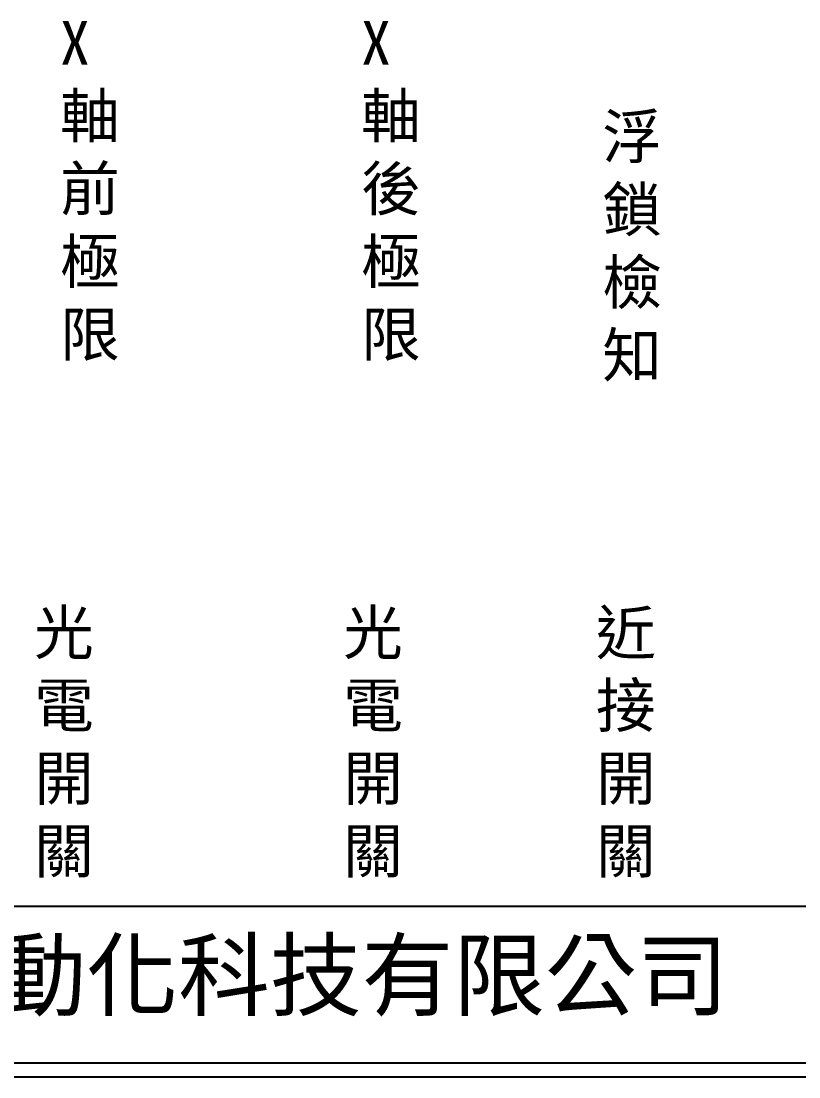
# Model space of a CAD drawing. Extents: x 275 to 562, y 265 to 469.
# Drawn here: x 340.4 to 409.8, y 264.9 to 359.2 of the extents above; entities that cross this region are included whole.
import ezdxf

# ---------------------------------------------------------------- set-up
doc = ezdxf.new("R2010")
doc.units = 0
doc.layers.add('圖框層', color=7, linetype='CONTINUOUS')
doc.layers.add('標尺寸層', color=3, linetype='CONTINUOUS')
doc.styles.add('CNS', font='romanc.shx', dxfattribs={"bigfont": 'chineset.shx'})
doc.styles.add('STSL', font='kaiu.ttf')

msp = doc.modelspace()

# ---------------------------------------------------------------- linework, layer by layer
at = {"layer": '圖框層', "color": 7}
for p, q in [((276.148, 280.195), (560.648, 280.195)), ((276.148, 266.195), (560.648, 266.195)), ((274.898, 264.945), (561.898, 264.945))]:
    msp.add_line(p, q, dxfattribs=at)

# ---------------------------------------------------------------- texts
at = {"layer": '圖框層', "color": 4, "style": 'STSL'}
msp.add_text('泓陞自動化科技有限公司', height=6, dxfattribs=at).set_placement((313.501, 271.022))
at = {"layer": '標尺寸層', "color": 7, "char_height": 3.9, "width": 4.96081, "style": 'CNS'}
for s, insert, attachment_point in [('{\\fDFKai-SB|b0|i0|c136|p65;X軸前極限}', (343.879, 359.179), 1), ('{\\fDFKai-SB|b0|i0|c136|p65;X軸後極限}', (370.748, 359.179), 1), ('{\\fDFKai-SB|b0|i0|c136|p65;浮鎖檢知}', (394.927, 338.918), 5), ('{\\fDFKai-SB|b0|i0|c136|p65;光電開關}', (344.231, 294.64), 5), ('{\\fDFKai-SB|b0|i0|c136|p65;光電開關}', (371.814, 294.64), 5), ('{\\fDFKai-SB|b0|i0|c136|p65;近接開關}', (394.366, 294.632), 5)]:
    msp.add_mtext(s, dxfattribs=dict(at, insert=insert, attachment_point=attachment_point))

doc.saveas('drawing.dxf')
